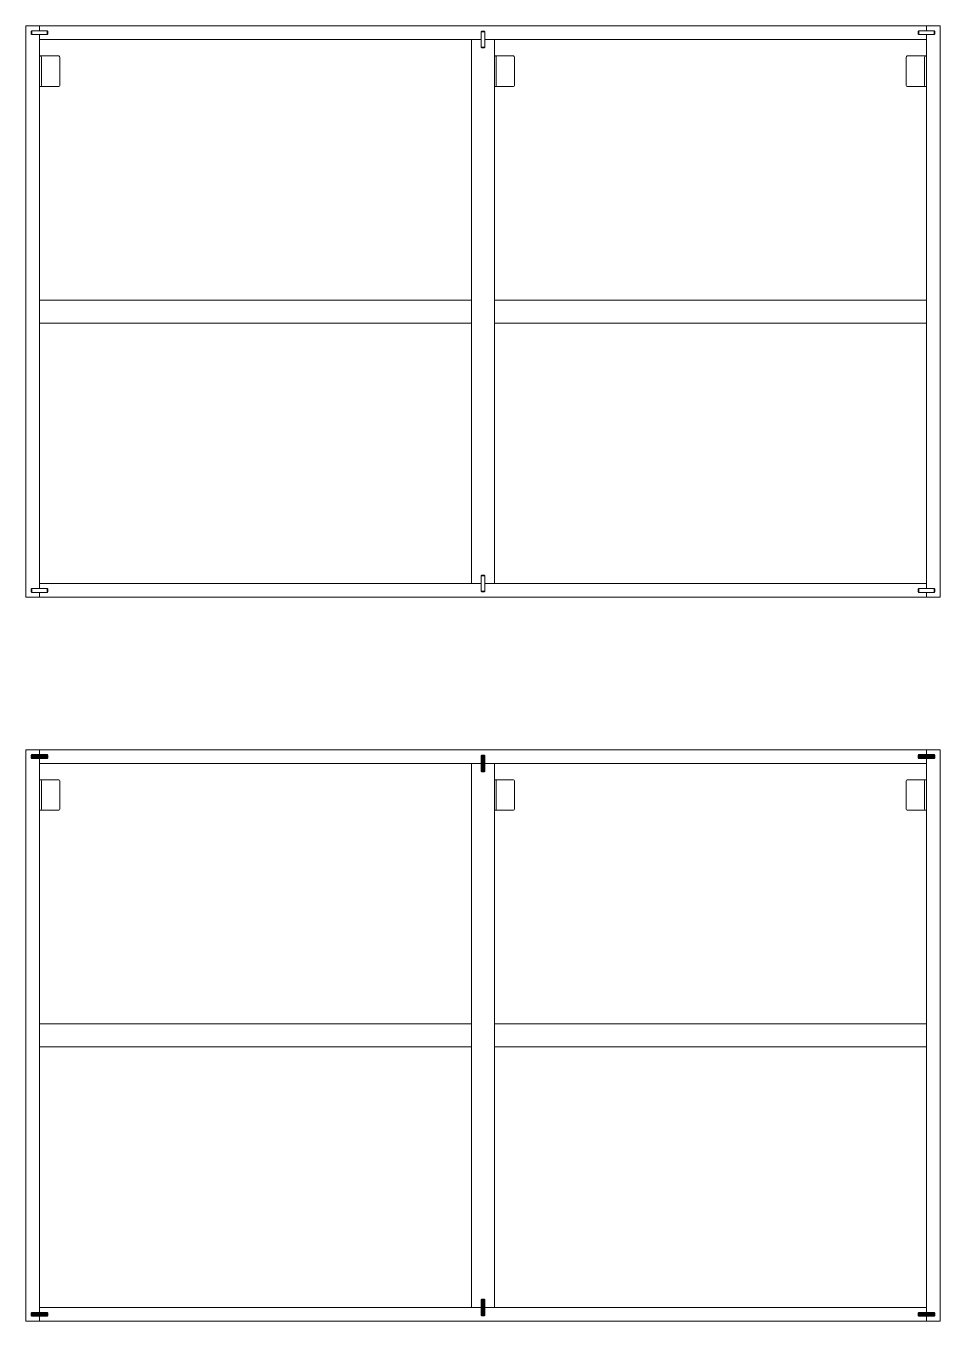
# Model space of a CAD drawing. Header units: centimetres. Extents: x -2268 to 3762, y -1681 to 1458.
# Drawn here: x 2216.7 to 2336.7, y -1387.1 to -1217.1 of the extents above; entities that cross this region are included whole.
import ezdxf

# ---------------------------------------------------------------- set-up
doc = ezdxf.new("R2010")
doc.units = ezdxf.units.CM
for name, color, linetype, lineweight in [('0_Num_Penna__6', 6, 'Continuous', 18), ('A-FURN_Num_Penna__252_Num_Penna__252_Num_Penna__3_Num_Penna__252_Num_Penna__252_Num_Penna__252_Num_Penna__252_Num_Penna__252_Num_Penna__252_Num_Penna__252_Num_Penna__252_Num_Penna__252_Num_Penna__252_Num_Penna__6_Num_Penna__6', 6, 'Continuous', 18), ('INFO_Num_Penna__2_Num_Penna__2_Num_Penna__2_Num_Penna__2_Num_Penna__5', 5, 'Continuous', 18), ('PDF16_Geometry_Num_Penna__6_Num_Penna__6_Num_Penna__6_Num_Penna__6_Num_Penna__6_Num_Penna__6_Num_Penna__6_Num_Penna__6_Num_Penna__6_Num_Penna__6_Num_Penna__6_Num_Penna__6_Num_Penna__6_Num_Penna__6', 6, 'Continuous', 18), ('PDF22_Geometry_Num_Penna__1_Num_Penna__255_Num_Penna__3_Num_Penna__3_Num_Penna__6', 6, 'Continuous', 18), ('PDF2_Geometry_Num_Penna__7_Num_Penna__7_Num_Penna__7_Num_Penna__7_Num_Penna__7_Num_Penna__7_Num_Penna__7_Num_Penna__5', 5, 'Continuous', 18), ('PDF2_Geometry_Num_Penna__7_Num_Penna__7_Num_Penna__7_Num_Penna__7_Num_Penna__7_Num_Penna__7_Num_Penna__7_Num_Penna__6', 6, 'Continuous', 18), ('PDF_Geometry_Num_Penna__7_Num_Penna__7_Num_Penna__3_Num_Penna__6_Num_Penna__6_Num_Penna__6_Num_Penna__6_Num_Penna__6_Num_Penna__6_Num_Penna__6_Num_Penna__6_Num_Penna__6_Num_Penna__6_Num_Penna__6', 6, 'Continuous', 18), ('VITE_Num_Penna__5', 5, 'Continuous', 18)]:
    doc.layers.add(name, color=color, linetype=linetype, lineweight=lineweight)

msp = doc.modelspace()

# ---------------------------------------------------------------- linework, layer by layer
at = {"layer": '0_Num_Penna__6', "color": 6, "linetype": 'Continuous', "lineweight": 18}
for p, q in [((2217.4533, -1217.7218), (2217.3533, -1217.8218)), ((2217.3533, -1217.8218), (2217.3533, -1218.1218)), ((2217.4533, -1218.2218), (2217.3533, -1218.1218)), ((2219.4533, -1217.7218), (2219.5533, -1217.8218)), ((2219.4533, -1218.2218), (2219.5533, -1218.1218)), ((2219.5533, -1217.8218), (2219.5533, -1218.1218)), ((2276.4033, -1217.8718), (2276.5033, -1217.7718)), ((2276.5033, -1217.7718), (2276.8033, -1217.7718)), ((2276.9033, -1217.8718), (2276.8033, -1217.7718)), ((2333.8533, -1217.7218), (2333.7533, -1217.8218)), ((2333.7533, -1217.8218), (2333.7533, -1218.1218)), ((2333.8533, -1218.2218), (2333.7533, -1218.1218)), ((2335.8533, -1217.7218), (2335.9533, -1217.8218)), ((2335.8533, -1218.2218), (2335.9533, -1218.1218)), ((2335.9533, -1217.8218), (2335.9533, -1218.1218)), ((2276.4033, -1219.8718), (2276.5033, -1219.9718)), ((2276.5033, -1219.9718), (2276.8033, -1219.9718)), ((2276.9033, -1219.8718), (2276.8033, -1219.9718)), ((2276.4033, -1289.2718), (2276.5033, -1289.1718)), ((2276.5033, -1289.1718), (2276.8033, -1289.1718)), ((2276.9033, -1289.2718), (2276.8033, -1289.1718)), ((2217.4533, -1290.9218), (2217.3533, -1291.0218)), ((2217.3533, -1291.0218), (2217.3533, -1291.3218)), ((2217.4533, -1291.4218), (2217.3533, -1291.3218)), ((2219.4533, -1290.9218), (2219.5533, -1291.0218)), ((2219.4533, -1291.4218), (2219.5533, -1291.3218)), ((2219.5533, -1291.0218), (2219.5533, -1291.3218)), ((2276.4033, -1291.2718), (2276.5033, -1291.3718)), ((2276.5033, -1291.3718), (2276.8033, -1291.3718)), ((2276.9033, -1291.2718), (2276.8033, -1291.3718)), ((2333.8533, -1290.9218), (2333.7533, -1291.0218)), ((2333.7533, -1291.0218), (2333.7533, -1291.3218)), ((2333.8533, -1291.4218), (2333.7533, -1291.3218)), ((2335.8533, -1290.9218), (2335.9533, -1291.0218)), ((2335.8533, -1291.4218), (2335.9533, -1291.3218)), ((2335.9533, -1291.0218), (2335.9533, -1291.3218)), ((2217.4533, -1312.7218), (2217.3533, -1312.8218)), ((2217.3533, -1312.8218), (2217.3533, -1313.1218)), ((2217.4533, -1313.2218), (2217.3533, -1313.1218)), ((2219.4533, -1312.7218), (2219.5533, -1312.8218)), ((2219.4533, -1313.2218), (2219.5533, -1313.1218)), ((2219.5533, -1312.8218), (2219.5533, -1313.1218)), ((2276.4033, -1312.8718), (2276.5033, -1312.7718)), ((2276.5033, -1312.7718), (2276.8033, -1312.7718)), ((2276.9033, -1312.8718), (2276.8033, -1312.7718)), ((2333.8533, -1312.7218), (2333.7533, -1312.8218)), ((2333.7533, -1312.8218), (2333.7533, -1313.1218)), ((2333.8533, -1313.2218), (2333.7533, -1313.1218)), ((2335.8533, -1312.7218), (2335.9533, -1312.8218)), ((2335.8533, -1313.2218), (2335.9533, -1313.1218)), ((2335.9533, -1312.8218), (2335.9533, -1313.1218)), ((2276.4033, -1314.8718), (2276.5033, -1314.9718)), ((2276.5033, -1314.9718), (2276.8033, -1314.9718)), ((2276.9033, -1314.8718), (2276.8033, -1314.9718)), ((2276.4033, -1384.2718), (2276.5033, -1384.1718)), ((2276.5033, -1384.1718), (2276.8033, -1384.1718)), ((2276.9033, -1384.2718), (2276.8033, -1384.1718)), ((2217.4533, -1385.9218), (2217.3533, -1386.0218)), ((2217.3533, -1386.3218), (2217.3533, -1386.0218)), ((2217.4533, -1386.4218), (2217.3533, -1386.3218)), ((2219.4533, -1385.9218), (2219.5533, -1386.0218)), ((2219.4533, -1386.4218), (2219.5533, -1386.3218)), ((2219.5533, -1386.3218), (2219.5533, -1386.0218)), ((2276.4033, -1386.2718), (2276.5033, -1386.3718)), ((2276.5033, -1386.3718), (2276.8033, -1386.3718)), ((2276.9033, -1386.2718), (2276.8033, -1386.3718)), ((2333.8533, -1385.9218), (2333.7533, -1386.0218)), ((2333.7533, -1386.3218), (2333.7533, -1386.0218)), ((2333.8533, -1386.4218), (2333.7533, -1386.3218)), ((2335.8533, -1385.9218), (2335.9533, -1386.0218)), ((2335.8533, -1386.4218), (2335.9533, -1386.3218)), ((2335.9533, -1386.3218), (2335.9533, -1386.0218))]:
    msp.add_line(p, q, dxfattribs=at)
at = {"layer": 'A-FURN_Num_Penna__252_Num_Penna__252_Num_Penna__3_Num_Penna__252_Num_Penna__252_Num_Penna__252_Num_Penna__252_Num_Penna__252_Num_Penna__252_Num_Penna__252_Num_Penna__252_Num_Penna__252_Num_Penna__252_Num_Penna__6_Num_Penna__6', "color": 6, "linetype": 'Continuous', "lineweight": 18}
for p, q in [((2275.1533, -1218.8718), (2275.1533, -1290.2718)), ((2278.1533, -1218.8718), (2278.1533, -1290.2718)), ((2275.1533, -1313.8718), (2275.1533, -1385.2718)), ((2278.1533, -1313.8718), (2278.1533, -1385.2718))]:
    msp.add_line(p, q, dxfattribs=at)
at = {"layer": 'INFO_Num_Penna__2_Num_Penna__2_Num_Penna__2_Num_Penna__2_Num_Penna__5', "color": 5, "linetype": 'Continuous', "lineweight": 18}
for p, q in [((2218.7201, -1221.0214), (2218.4533, -1221.0214)), ((2218.7033, -1221.1617), (2218.7033, -1224.8811)), ((2218.7201, -1221.0214), (2220.9656, -1221.0214)), ((2221.0952, -1224.8811), (2221.0952, -1221.1617)), ((2278.4201, -1221.0214), (2278.1533, -1221.0214)), ((2278.4033, -1221.1617), (2278.4033, -1224.8811)), ((2278.4201, -1221.0214), (2280.6656, -1221.0214)), ((2280.7952, -1224.8811), (2280.7952, -1221.1617)), ((2332.2114, -1224.8811), (2332.2114, -1221.1617)), ((2334.5865, -1221.0214), (2332.341, -1221.0214)), ((2334.5865, -1221.0214), (2334.8533, -1221.0214)), ((2334.6033, -1221.1617), (2334.6033, -1224.8811)), ((2218.4533, -1225.0214), (2218.7201, -1225.0214)), ((2218.7201, -1225.0214), (2220.9656, -1225.0214)), ((2278.1533, -1225.0214), (2278.4201, -1225.0214)), ((2278.4201, -1225.0214), (2280.6656, -1225.0214)), ((2334.5865, -1225.0214), (2332.341, -1225.0214)), ((2334.8533, -1225.0214), (2334.5865, -1225.0214)), ((2218.7201, -1316.0214), (2218.4533, -1316.0214)), ((2218.7033, -1316.1617), (2218.7033, -1319.8811)), ((2218.7201, -1316.0214), (2220.9656, -1316.0214)), ((2221.0952, -1319.8811), (2221.0952, -1316.1617)), ((2278.4201, -1316.0214), (2278.1533, -1316.0214)), ((2278.4033, -1316.1617), (2278.4033, -1319.8811)), ((2278.4201, -1316.0214), (2280.6656, -1316.0214)), ((2280.7952, -1319.8811), (2280.7952, -1316.1617)), ((2332.2114, -1319.8811), (2332.2114, -1316.1617)), ((2334.5865, -1316.0214), (2332.341, -1316.0214)), ((2334.5865, -1316.0214), (2334.8533, -1316.0214)), ((2334.6033, -1316.1617), (2334.6033, -1319.8811)), ((2218.4533, -1320.0214), (2218.7201, -1320.0214)), ((2218.7201, -1320.0214), (2220.9656, -1320.0214)), ((2278.1533, -1320.0214), (2278.4201, -1320.0214)), ((2278.4201, -1320.0214), (2280.6656, -1320.0214)), ((2334.5865, -1320.0214), (2332.341, -1320.0214)), ((2334.8533, -1320.0214), (2334.5865, -1320.0214))]:
    msp.add_line(p, q, dxfattribs=at)
for centre, start, end in [((2218.5614, -1221.1628), 0.438313, 85.025899), ((2220.9533, -1221.1628), 0.438313, 85.025899), ((2278.2614, -1221.1628), 0.438313, 85.025899), ((2280.6533, -1221.1628), 0.438313, 85.025899), ((2332.3533, -1221.1628), 94.974101, 179.561687), ((2334.7452, -1221.1628), 94.974101, 179.561687), ((2218.5614, -1224.88), 274.974101, 359.561687), ((2220.9533, -1224.88), 274.974101, 359.561687), ((2278.2614, -1224.88), 274.974101, 359.561687), ((2280.6533, -1224.88), 274.974101, 359.561687), ((2332.3533, -1224.88), 180.438313, 265.025899), ((2334.7452, -1224.88), 180.438313, 265.025899), ((2218.5614, -1316.1628), 0.438313, 85.025899), ((2220.9533, -1316.1628), 0.438313, 85.025899), ((2278.2614, -1316.1628), 0.438313, 85.025899), ((2280.6533, -1316.1628), 0.438313, 85.025899), ((2332.3533, -1316.1628), 94.974101, 179.561687), ((2334.7452, -1316.1628), 94.974101, 179.561687), ((2218.5614, -1319.88), 274.974101, 359.561687), ((2220.9533, -1319.88), 274.974101, 359.561687), ((2278.2614, -1319.88), 274.974101, 359.561687), ((2280.6533, -1319.88), 274.974101, 359.561687), ((2332.3533, -1319.88), 180.438313, 265.025899), ((2334.7452, -1319.88), 180.438313, 265.025899)]:
    msp.add_arc(centre, 0.1419, start, end, dxfattribs=at)
at = {"layer": 'PDF16_Geometry_Num_Penna__6_Num_Penna__6_Num_Penna__6_Num_Penna__6_Num_Penna__6_Num_Penna__6_Num_Penna__6_Num_Penna__6_Num_Penna__6_Num_Penna__6_Num_Penna__6_Num_Penna__6_Num_Penna__6_Num_Penna__6', "color": 6, "linetype": 'Continuous', "lineweight": 18}
for p, q in [((2216.6533, -1217.0718), (2216.6533, -1292.0718)), ((2216.6533, -1217.0718), (2336.6533, -1217.0718)), ((2218.4533, -1217.0718), (2218.4533, -1217.7218)), ((2334.8533, -1217.0718), (2334.8533, -1217.7218)), ((2336.6533, -1217.0718), (2336.6533, -1292.0718)), ((2218.4533, -1218.2218), (2218.4533, -1290.9218)), ((2218.4533, -1218.8718), (2276.4033, -1218.8718)), ((2276.9033, -1218.8718), (2334.8533, -1218.8718)), ((2334.8533, -1218.2218), (2334.8533, -1290.9218)), ((2218.4533, -1290.2718), (2276.4033, -1290.2718)), ((2276.9033, -1290.2718), (2334.8533, -1290.2718)), ((2218.4533, -1291.4218), (2218.4533, -1292.0718)), ((2334.8533, -1291.4218), (2334.8533, -1292.0718)), ((2216.6533, -1292.0718), (2336.6533, -1292.0718)), ((2216.6533, -1312.0718), (2216.6533, -1387.0718)), ((2216.6533, -1312.0718), (2336.6533, -1312.0718)), ((2218.4533, -1312.0718), (2218.4533, -1312.7218)), ((2334.8533, -1312.0718), (2334.8533, -1312.7218)), ((2336.6533, -1312.0718), (2336.6533, -1387.0718)), ((2218.4533, -1313.2218), (2218.4533, -1385.9218)), ((2218.4533, -1313.8718), (2276.4033, -1313.8718)), ((2276.9033, -1313.8718), (2334.8533, -1313.8718)), ((2334.8533, -1313.2218), (2334.8533, -1385.9218)), ((2218.4533, -1385.2718), (2276.4033, -1385.2718)), ((2276.9033, -1385.2718), (2334.8533, -1385.2718)), ((2216.6533, -1387.0718), (2336.6533, -1387.0718)), ((2218.4533, -1386.4218), (2218.4533, -1387.0718)), ((2334.8533, -1386.4218), (2334.8533, -1387.0718))]:
    msp.add_line(p, q, dxfattribs=at)
at = {"layer": 'PDF22_Geometry_Num_Penna__1_Num_Penna__255_Num_Penna__3_Num_Penna__3_Num_Penna__6', "color": 6, "linetype": 'Continuous', "lineweight": 18}
for p, q in [((2275.1533, -1253.0718), (2218.4533, -1253.0718)), ((2334.8533, -1253.0718), (2278.1533, -1253.0718)), ((2275.1533, -1256.0718), (2218.4533, -1256.0718)), ((2334.8533, -1256.0718), (2278.1533, -1256.0718)), ((2275.1533, -1348.0718), (2218.4533, -1348.0718)), ((2334.8533, -1348.0718), (2278.1533, -1348.0718)), ((2275.1533, -1351.0718), (2218.4533, -1351.0718)), ((2334.8533, -1351.0718), (2278.1533, -1351.0718))]:
    msp.add_line(p, q, dxfattribs=at)
at = {"layer": 'PDF2_Geometry_Num_Penna__7_Num_Penna__7_Num_Penna__7_Num_Penna__7_Num_Penna__7_Num_Penna__7_Num_Penna__7_Num_Penna__5', "color": 5, "linetype": 'Continuous', "lineweight": 18, "flags": 128}
for points in [[(2217.4533, -1312.7957), (2219.4533, -1312.7957)], [(2217.4533, -1312.8838), (2219.4533, -1312.8838)], [(2217.4533, -1312.9721), (2219.4533, -1312.9721)], [(2217.4533, -1313.0603), (2219.4533, -1313.0603)], [(2217.4533, -1313.1485), (2219.4533, -1313.1485)], [(2276.4772, -1312.8718), (2276.4772, -1314.8718)], [(2276.5654, -1312.8718), (2276.5654, -1314.8718)], [(2276.6536, -1312.8718), (2276.6536, -1314.8718)], [(2276.7418, -1312.8718), (2276.7418, -1314.8718)], [(2276.83, -1312.8718), (2276.83, -1314.8718)], [(2335.8533, -1312.7957), (2333.8533, -1312.7957)], [(2335.8533, -1312.8838), (2333.8533, -1312.8838)], [(2335.8533, -1312.9721), (2333.8533, -1312.9721)], [(2335.8533, -1313.0603), (2333.8533, -1313.0603)], [(2335.8533, -1313.1485), (2333.8533, -1313.1485)], [(2276.4772, -1384.2718), (2276.4772, -1386.2718)], [(2276.5654, -1384.2718), (2276.5654, -1386.2718)], [(2276.6536, -1384.2718), (2276.6536, -1386.2718)], [(2276.7418, -1384.2718), (2276.7418, -1386.2718)], [(2276.83, -1384.2718), (2276.83, -1386.2718)], [(2217.4533, -1385.995), (2219.4533, -1385.995)], [(2217.4533, -1386.0832), (2219.4533, -1386.0832)], [(2217.4533, -1386.1714), (2219.4533, -1386.1714)], [(2217.4533, -1386.2597), (2219.4533, -1386.2597)], [(2217.4533, -1386.3478), (2219.4533, -1386.3478)], [(2335.8533, -1385.995), (2333.8533, -1385.995)], [(2335.8533, -1386.0832), (2333.8533, -1386.0832)], [(2335.8533, -1386.1714), (2333.8533, -1386.1714)], [(2335.8533, -1386.2597), (2333.8533, -1386.2597)], [(2335.8533, -1386.3478), (2333.8533, -1386.3478)]]:
    msp.add_lwpolyline(points, dxfattribs=at)
at = {"layer": 'PDF2_Geometry_Num_Penna__7_Num_Penna__7_Num_Penna__7_Num_Penna__7_Num_Penna__7_Num_Penna__7_Num_Penna__7_Num_Penna__6', "color": 6, "linetype": 'Continuous', "lineweight": 18, "flags": 128}
for points in [[(2219.4533, -1217.7218), (2217.4533, -1217.7218)], [(2217.4533, -1218.2218), (2219.4533, -1218.2218)], [(2276.4033, -1217.8718), (2276.4033, -1219.8718)], [(2276.9033, -1219.8718), (2276.9033, -1217.8718)], [(2335.8533, -1217.7218), (2333.8533, -1217.7218)], [(2333.8533, -1218.2218), (2335.8533, -1218.2218)], [(2276.4033, -1289.2718), (2276.4033, -1291.2718)], [(2276.9033, -1291.2718), (2276.9033, -1289.2718)], [(2219.4533, -1290.9218), (2217.4533, -1290.9218)], [(2217.4533, -1291.4218), (2219.4533, -1291.4218)], [(2335.8533, -1290.9218), (2333.8533, -1290.9218)], [(2333.8533, -1291.4218), (2335.8533, -1291.4218)], [(2217.4533, -1312.7218), (2219.4533, -1312.7218)], [(2219.4533, -1313.2218), (2217.4533, -1313.2218)], [(2276.4033, -1312.8718), (2276.4033, -1314.8718)], [(2276.9033, -1314.8718), (2276.9033, -1312.8718)], [(2335.8533, -1312.7218), (2333.8533, -1312.7218)], [(2333.8533, -1313.2218), (2335.8533, -1313.2218)], [(2276.4033, -1384.2718), (2276.4033, -1386.2718)], [(2276.9033, -1386.2718), (2276.9033, -1384.2718)], [(2219.4533, -1385.9218), (2217.4533, -1385.9218)], [(2217.4533, -1386.4218), (2219.4533, -1386.4218)], [(2333.8533, -1385.9218), (2335.8533, -1385.9218)], [(2335.8533, -1386.4218), (2333.8533, -1386.4218)]]:
    msp.add_lwpolyline(points, dxfattribs=at)
at = {"layer": 'PDF_Geometry_Num_Penna__7_Num_Penna__7_Num_Penna__3_Num_Penna__6_Num_Penna__6_Num_Penna__6_Num_Penna__6_Num_Penna__6_Num_Penna__6_Num_Penna__6_Num_Penna__6_Num_Penna__6_Num_Penna__6_Num_Penna__6', "color": 6, "linetype": 'Continuous', "lineweight": 18}
for p, q in [((2334.8533, -1217.0718), (2334.8533, -1217.5218)), ((2334.8533, -1312.0718), (2334.8533, -1312.5218))]:
    msp.add_line(p, q, dxfattribs=at)
at = {"layer": 'VITE_Num_Penna__5', "color": 5, "linetype": 'Continuous', "lineweight": 18, "flags": 128}
for points in [[(2217.4533, -1218.2218), (2217.4533, -1217.7218)], [(2219.4533, -1218.2218), (2219.4533, -1217.7218)], [(2276.9033, -1217.8718), (2276.4033, -1217.8718)], [(2333.8533, -1218.2218), (2333.8533, -1217.7218)], [(2335.8533, -1218.2218), (2335.8533, -1217.7218)], [(2276.9033, -1219.8718), (2276.4033, -1219.8718)], [(2276.9033, -1289.2718), (2276.4033, -1289.2718)], [(2217.4533, -1291.4218), (2217.4533, -1290.9218)], [(2219.4533, -1291.4218), (2219.4533, -1290.9218)], [(2276.9033, -1291.2718), (2276.4033, -1291.2718)], [(2333.8533, -1291.4218), (2333.8533, -1290.9218)], [(2335.8533, -1291.4218), (2335.8533, -1290.9218)], [(2217.4533, -1313.2218), (2217.4533, -1312.7218)], [(2219.4533, -1313.2218), (2219.4533, -1312.7218)], [(2276.9033, -1312.8718), (2276.4033, -1312.8718)], [(2333.8533, -1313.2218), (2333.8533, -1312.7218)], [(2335.8533, -1313.2218), (2335.8533, -1312.7218)], [(2276.9033, -1314.8718), (2276.4033, -1314.8718)], [(2276.9033, -1384.2718), (2276.4033, -1384.2718)], [(2217.4533, -1385.9218), (2217.4533, -1386.4218)], [(2219.4533, -1385.9218), (2219.4533, -1386.4218)], [(2276.9033, -1386.2718), (2276.4033, -1386.2718)], [(2333.8533, -1385.9218), (2333.8533, -1386.4218)], [(2335.8533, -1385.9218), (2335.8533, -1386.4218)]]:
    msp.add_lwpolyline(points, dxfattribs=at)

doc.saveas('drawing.dxf')
